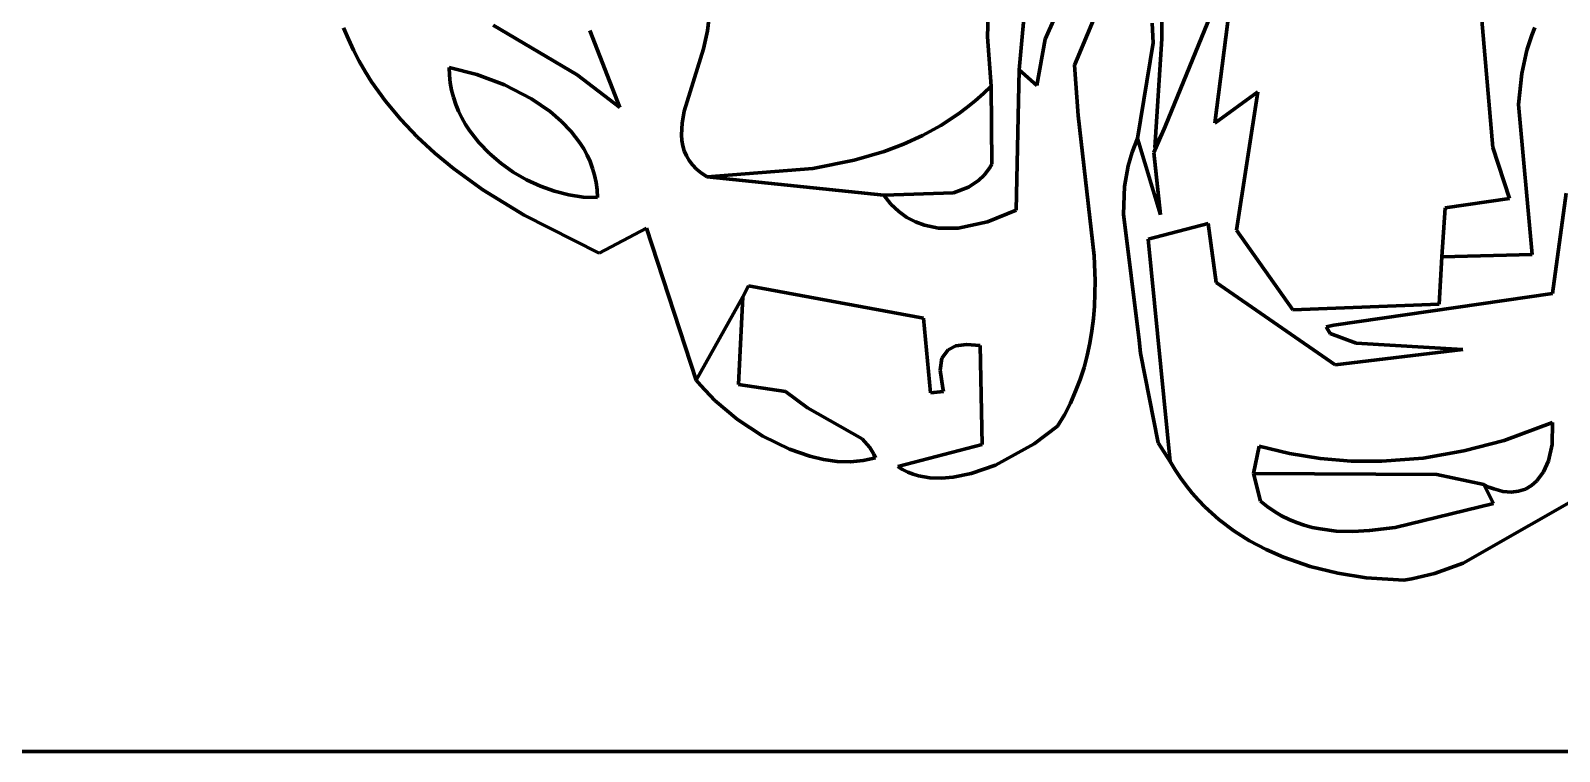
# Model space of a CAD drawing. Header units: millimetres. Extents: x 0 to 8.3, y 0 to 12.4.
# Drawn here: x 0.902 to 1.986, y 0 to 0.511 of the extents above; entities that cross this region are included whole.
import ezdxf

# ---------------------------------------------------------------- set-up
doc = ezdxf.new("R2010")
doc.units = ezdxf.units.MM
for name, color, linetype, lineweight in [('color#131313ff', 7, 'CONTINUOUS', 100), ('color#7c7c7cff', 7, 'CONTINUOUS', 100), ('color#c5c5c5ff', 7, 'CONTINUOUS', 100), ('color#ffffffff', 7, 'CONTINUOUS', 100)]:
    doc.layers.add(name, color=color, linetype=linetype, lineweight=lineweight)

msp = doc.modelspace()

# ---------------------------------------------------------------- linework, layer by layer
at = {"layer": 'color#131313ff'}
for p, q in [((1.6216, 0.5051), (1.6637, 0.6006)), ((1.7042, 0.5468), (1.7043, 0.5055)), ((1.6589, 0.5263), (1.6443, 0.4912)), ((1.1272, 0.5051), (1.1238, 0.5132)), ((1.2299, 0.515), (1.2896, 0.4799)), ((1.3197, 0.4566), (1.2985, 0.5114)), ((1.382, 0.511), (1.3791, 0.4983)), ((1.3829, 0.5191), (1.382, 0.511)), ((1.6982, 0.5026), (1.6975, 0.5166)), ((1.1309, 0.4973), (1.1272, 0.5051)), ((1.6156, 0.4722), (1.6216, 0.5051)), ((1.6871, 0.4346), (1.6982, 0.5026)), ((1.7043, 0.5055), (1.6992, 0.4284)), ((1.1349, 0.4896), (1.1309, 0.4973)), ((1.1391, 0.4822), (1.1349, 0.4896)), ((1.3791, 0.4983), (1.3654, 0.454)), ((1.6443, 0.4912), (1.6422, 0.4866)), ((1.1437, 0.475), (1.1391, 0.4822)), ((1.1987, 0.4851), (1.1989, 0.4797)), ((1.2182, 0.4802), (1.1987, 0.4851)), ((1.1989, 0.4797), (1.1995, 0.4743)), ((1.238, 0.4728), (1.2182, 0.4802)), ((1.2896, 0.4799), (1.3197, 0.4566)), ((1.6009, 0.3839), (1.603, 0.4833)), ((1.603, 0.4833), (1.6156, 0.4722)), ((1.6422, 0.4866), (1.645, 0.4511)), ((1.1485, 0.468), (1.1437, 0.475)), ((1.1536, 0.4612), (1.1485, 0.468)), ((1.1995, 0.4743), (1.2004, 0.4691)), ((1.2004, 0.4691), (1.2018, 0.4639)), ((1.2571, 0.4629), (1.238, 0.4728)), ((1.1644, 0.4482), (1.1536, 0.4612)), ((1.2018, 0.4639), (1.2034, 0.4589)), ((1.2034, 0.4589), (1.2054, 0.4541)), ((1.2703, 0.4539), (1.2571, 0.4629)), ((1.1761, 0.436), (1.1644, 0.4482)), ((1.2054, 0.4541), (1.2077, 0.4493)), ((1.2077, 0.4493), (1.2103, 0.4447)), ((1.2103, 0.4447), (1.2132, 0.4403)), ((1.2782, 0.4471), (1.2703, 0.4539)), ((1.2853, 0.4397), (1.2782, 0.4471)), ((1.364, 0.4455), (1.3636, 0.4373)), ((1.3654, 0.454), (1.364, 0.4455)), ((1.645, 0.4511), (1.6563, 0.3516)), ((1.1886, 0.4244), (1.1761, 0.436)), ((1.2132, 0.4403), (1.2197, 0.4318)), ((1.2915, 0.4316), (1.2853, 0.4397)), ((1.3636, 0.4373), (1.3638, 0.4334)), ((1.7032, 0.3806), (1.6871, 0.4346)), ((1.7067, 0.4433), (1.6985, 0.4248)), ((1.6992, 0.4284), (1.7067, 0.4433)), ((1.2017, 0.4135), (1.1886, 0.4244)), ((1.2197, 0.4318), (1.2272, 0.4241)), ((1.2272, 0.4241), (1.2354, 0.4171)), ((1.2942, 0.4273), (1.2915, 0.4316)), ((1.2966, 0.4229), (1.2942, 0.4273)), ((1.3638, 0.4334), (1.3645, 0.4296)), ((1.3645, 0.4296), (1.3655, 0.426)), ((1.3655, 0.426), (1.367, 0.4225)), ((1.6985, 0.4248), (1.7032, 0.3806)), ((1.2225, 0.3984), (1.2017, 0.4135)), ((1.2354, 0.4171), (1.2442, 0.4108)), ((1.2986, 0.4183), (1.2966, 0.4229)), ((1.3004, 0.4135), (1.2986, 0.4183)), ((1.3018, 0.4086), (1.3004, 0.4135)), ((1.367, 0.4225), (1.3689, 0.4191)), ((1.3689, 0.4191), (1.3713, 0.416)), ((1.3713, 0.416), (1.3742, 0.413)), ((1.3742, 0.413), (1.3777, 0.4102)), ((1.2442, 0.4108), (1.2536, 0.4054)), ((1.2536, 0.4054), (1.2634, 0.4009)), ((1.3029, 0.4035), (1.3018, 0.4086)), ((1.3036, 0.3982), (1.3029, 0.4035)), ((1.3777, 0.4102), (1.3818, 0.4076)), ((1.3818, 0.4076), (1.5071, 0.3944)), ((1.2518, 0.3803), (1.2225, 0.3984)), ((1.2634, 0.4009), (1.2735, 0.3973)), ((1.2735, 0.3973), (1.2836, 0.3947)), ((1.2836, 0.3947), (1.2938, 0.3932)), ((1.2938, 0.3932), (1.3039, 0.3928)), ((1.3039, 0.3928), (1.3036, 0.3982)), ((1.5071, 0.3944), (1.5121, 0.3881)), ((1.9813, 0.3247), (1.9911, 0.396)), ((1.3052, 0.3534), (1.2518, 0.3803)), ((1.5121, 0.3881), (1.5176, 0.3829)), ((1.5176, 0.3829), (1.5234, 0.3787)), ((1.5807, 0.3756), (1.6009, 0.3839)), ((1.3386, 0.371), (1.3052, 0.3534)), ((1.3738, 0.2634), (1.3386, 0.371)), ((1.5234, 0.3787), (1.5295, 0.3755)), ((1.5295, 0.3755), (1.5359, 0.3732)), ((1.5359, 0.3732), (1.5459, 0.3712)), ((1.5459, 0.3712), (1.5597, 0.3712)), ((1.5597, 0.3712), (1.5807, 0.3756)), ((1.6945, 0.3633), (1.7371, 0.3743)), ((1.7371, 0.3743), (1.7428, 0.3325)), ((1.7102, 0.2057), (1.6945, 0.3633)), ((1.6563, 0.3516), (1.6569, 0.3337)), ((1.411, 0.3301), (1.4069, 0.3223)), ((1.5352, 0.3073), (1.411, 0.3301)), ((1.6569, 0.3337), (1.6564, 0.3158)), ((1.7428, 0.3325), (1.8273, 0.2742)), ((1.4069, 0.3223), (1.3738, 0.2634)), ((1.6564, 0.3158), (1.6557, 0.307)), ((1.8263, 0.3024), (1.9813, 0.3247)), ((1.5402, 0.2543), (1.5352, 0.3073)), ((1.6557, 0.307), (1.6546, 0.2982)), ((1.6546, 0.2982), (1.6532, 0.2895)), ((1.8209, 0.3011), (1.8263, 0.3024)), ((1.8237, 0.2964), (1.8209, 0.3011)), ((1.8421, 0.2895), (1.8237, 0.2964)), ((1.5526, 0.2847), (1.5483, 0.2788)), ((1.5582, 0.2876), (1.5526, 0.2847)), ((1.5658, 0.2887), (1.5582, 0.2876)), ((1.5755, 0.288), (1.5658, 0.2887)), ((1.5769, 0.2177), (1.5755, 0.288)), ((1.6532, 0.2895), (1.6513, 0.2809)), ((1.8273, 0.2742), (1.9177, 0.2851)), ((1.9177, 0.2851), (1.8421, 0.2895)), ((1.5483, 0.2788), (1.5469, 0.2705)), ((1.6491, 0.2723), (1.6464, 0.2638)), ((1.6513, 0.2809), (1.6491, 0.2723)), ((1.5469, 0.2705), (1.5488, 0.2577)), ((1.6464, 0.2638), (1.6431, 0.2554)), ((1.5494, 0.2552), (1.5402, 0.2543)), ((1.5488, 0.2577), (1.5494, 0.2552)), ((1.6431, 0.2554), (1.6394, 0.247)), ((1.6351, 0.2388), (1.6303, 0.2307)), ((1.6394, 0.247), (1.6351, 0.2388)), ((1.6303, 0.2307), (1.6138, 0.2181)), ((1.9815, 0.2333), (1.947, 0.2206)), ((1.9812, 0.2177), (1.9815, 0.2333)), ((1.5169, 0.202), (1.5769, 0.2177)), ((1.6138, 0.2181), (1.5862, 0.203)), ((1.947, 0.2206), (1.9185, 0.2131)), ((1.9785, 0.2061), (1.9812, 0.2177)), ((1.7732, 0.2165), (1.7692, 0.1972)), ((1.7948, 0.2112), (1.7732, 0.2165)), ((1.8165, 0.2077), (1.7948, 0.2112)), ((1.8385, 0.2059), (1.8165, 0.2077)), ((1.8896, 0.2081), (1.8604, 0.2058)), ((1.9185, 0.2131), (1.8896, 0.2081)), ((1.5204, 0.1999), (1.5169, 0.202)), ((1.5241, 0.1981), (1.5204, 0.1999)), ((1.5278, 0.1967), (1.5241, 0.1981)), ((1.5317, 0.1955), (1.5278, 0.1967)), ((1.5396, 0.1941), (1.5317, 0.1955)), ((1.5691, 0.197), (1.5563, 0.1944)), ((1.5862, 0.203), (1.5691, 0.197)), ((1.7137, 0.1997), (1.7102, 0.2057)), ((1.7175, 0.194), (1.7137, 0.1997)), ((1.7692, 0.1972), (1.7742, 0.1776)), ((1.8604, 0.2058), (1.8385, 0.2059)), ((1.9704, 0.192), (1.9751, 0.1984)), ((1.9751, 0.1984), (1.9785, 0.2061)), ((1.5479, 0.1938), (1.5396, 0.1941)), ((1.5563, 0.1944), (1.5479, 0.1938)), ((1.7215, 0.1885), (1.7175, 0.194)), ((1.7257, 0.1832), (1.7215, 0.1885)), ((2.0185, 0.191), (1.9181, 0.1336)), ((1.9395, 0.1758), (1.9327, 0.1892)), ((1.9327, 0.1892), (1.9363, 0.1875)), ((1.9363, 0.1875), (1.9397, 0.1862)), ((1.9397, 0.1862), (1.943, 0.1852)), ((1.943, 0.1852), (1.9461, 0.1844)), ((1.9461, 0.1844), (1.9492, 0.184)), ((1.9521, 0.1839), (1.9574, 0.1845)), ((1.9574, 0.1845), (1.9623, 0.1861)), ((1.9623, 0.1861), (1.9666, 0.1887)), ((1.9666, 0.1887), (1.9704, 0.192)), ((1.7302, 0.1782), (1.7257, 0.1832)), ((1.7348, 0.1734), (1.7302, 0.1782)), ((1.7742, 0.1776), (1.7791, 0.1737)), ((1.7791, 0.1737), (1.7841, 0.1702)), ((1.8697, 0.1589), (1.9395, 0.1758)), ((1.9492, 0.184), (1.9521, 0.1839)), ((1.7447, 0.1645), (1.7348, 0.1734)), ((1.7553, 0.1565), (1.7447, 0.1645)), ((1.7841, 0.1702), (1.7892, 0.1672)), ((1.7892, 0.1672), (1.7945, 0.1646)), ((1.7945, 0.1646), (1.7999, 0.1623)), ((1.7665, 0.1494), (1.7553, 0.1565)), ((1.7999, 0.1623), (1.8053, 0.1605)), ((1.8053, 0.1605), (1.8109, 0.1589)), ((1.8109, 0.1589), (1.8165, 0.1578)), ((1.8165, 0.1578), (1.828, 0.1563)), ((1.828, 0.1563), (1.8397, 0.156)), ((1.8397, 0.156), (1.8517, 0.1566)), ((1.8517, 0.1566), (1.8697, 0.1589)), ((1.7783, 0.1432), (1.7665, 0.1494)), ((1.7905, 0.1378), (1.7783, 0.1432)), ((1.8096, 0.1312), (1.7905, 0.1378)), ((1.8292, 0.1264), (1.8096, 0.1312)), ((1.9181, 0.1336), (1.8976, 0.1262)), ((1.8492, 0.1232), (1.8292, 0.1264)), ((1.876, 0.1214), (1.8492, 0.1232)), ((1.8815, 0.1223), (1.876, 0.1214)), ((1.8976, 0.1262), (1.8815, 0.1223))]:
    msp.add_line(p, q, dxfattribs=at)
at = {"layer": 'color#7c7c7cff'}
for p, q in [((1.618, 0.6495), (1.603, 0.4833)), ((1.7067, 0.4433), (1.7573, 0.567)), ((1.7573, 0.567), (1.7419, 0.4455)), ((1.5807, 0.5069), (1.5819, 0.5489)), ((1.9667, 0.5081), (1.9688, 0.5135)), ((1.5833, 0.4719), (1.5807, 0.5069)), ((1.9633, 0.4973), (1.9667, 0.5081)), ((1.9597, 0.4809), (1.9633, 0.4973)), ((1.1987, 0.4851), (1.2182, 0.4802)), ((1.1989, 0.4797), (1.1987, 0.4851)), ((1.1995, 0.4743), (1.1989, 0.4797)), ((1.2182, 0.4802), (1.238, 0.4728)), ((1.603, 0.4833), (1.6009, 0.3839)), ((1.9574, 0.4587), (1.9597, 0.4809)), ((1.2004, 0.4691), (1.1995, 0.4743)), ((1.2018, 0.4639), (1.2004, 0.4691)), ((1.238, 0.4728), (1.2571, 0.4629)), ((1.5836, 0.4164), (1.5833, 0.4719)), ((1.7419, 0.4455), (1.7723, 0.4678)), ((1.7723, 0.4678), (1.7573, 0.3698)), ((1.2034, 0.4589), (1.2018, 0.4639)), ((1.2054, 0.4541), (1.2034, 0.4589)), ((1.2571, 0.4629), (1.2703, 0.4539)), ((1.967, 0.3525), (1.9574, 0.4587)), ((1.2077, 0.4493), (1.2054, 0.4541)), ((1.2103, 0.4447), (1.2077, 0.4493)), ((1.2132, 0.4403), (1.2103, 0.4447)), ((1.2703, 0.4539), (1.2782, 0.4471)), ((1.2782, 0.4471), (1.2853, 0.4397)), ((1.2197, 0.4318), (1.2132, 0.4403)), ((1.2853, 0.4397), (1.2915, 0.4316)), ((1.6831, 0.425), (1.6871, 0.4346)), ((1.6871, 0.4346), (1.7032, 0.3806)), ((1.6985, 0.4248), (1.7067, 0.4433)), ((1.2272, 0.4241), (1.2197, 0.4318)), ((1.2354, 0.4171), (1.2272, 0.4241)), ((1.2915, 0.4316), (1.2942, 0.4273)), ((1.2942, 0.4273), (1.2966, 0.4229)), ((1.6803, 0.4153), (1.6831, 0.425)), ((1.7032, 0.3806), (1.6985, 0.4248)), ((1.2442, 0.4108), (1.2354, 0.4171)), ((1.2966, 0.4229), (1.2986, 0.4183)), ((1.2986, 0.4183), (1.3004, 0.4135)), ((1.3004, 0.4135), (1.3018, 0.4086)), ((1.5782, 0.4088), (1.582, 0.4137)), ((1.582, 0.4137), (1.5836, 0.4164)), ((1.6777, 0.4007), (1.6803, 0.4153)), ((1.2536, 0.4054), (1.2442, 0.4108)), ((1.2634, 0.4009), (1.2536, 0.4054)), ((1.3018, 0.4086), (1.3029, 0.4035)), ((1.3029, 0.4035), (1.3036, 0.3982)), ((1.567, 0.4002), (1.5741, 0.4048)), ((1.5741, 0.4048), (1.5782, 0.4088)), ((1.2735, 0.3973), (1.2634, 0.4009)), ((1.2836, 0.3947), (1.2735, 0.3973)), ((1.2938, 0.3932), (1.2836, 0.3947)), ((1.3039, 0.3928), (1.2938, 0.3932)), ((1.3036, 0.3982), (1.3039, 0.3928)), ((1.5071, 0.3944), (1.5565, 0.3962)), ((1.5121, 0.3881), (1.5071, 0.3944)), ((1.5565, 0.3962), (1.567, 0.4002)), ((1.677, 0.381), (1.6777, 0.4007)), ((1.9911, 0.396), (1.9813, 0.3247)), ((1.5176, 0.3829), (1.5121, 0.3881)), ((1.5234, 0.3787), (1.5176, 0.3829)), ((1.6009, 0.3839), (1.5807, 0.3756)), ((1.6882, 0.2916), (1.677, 0.381)), ((1.5295, 0.3755), (1.5234, 0.3787)), ((1.5359, 0.3732), (1.5295, 0.3755)), ((1.5459, 0.3712), (1.5359, 0.3732)), ((1.5597, 0.3712), (1.5459, 0.3712)), ((1.5807, 0.3756), (1.5597, 0.3712)), ((1.7371, 0.3743), (1.6945, 0.3633)), ((1.7428, 0.3325), (1.7371, 0.3743)), ((1.7573, 0.3698), (1.7971, 0.3132)), ((1.6945, 0.3633), (1.7102, 0.2057)), ((1.9009, 0.3173), (1.903, 0.3508)), ((1.903, 0.3508), (1.967, 0.3525)), ((1.8273, 0.2742), (1.7428, 0.3325)), ((1.3738, 0.2634), (1.4069, 0.3223)), ((1.4069, 0.3223), (1.404, 0.2603)), ((1.7971, 0.3132), (1.9009, 0.3173)), ((1.9813, 0.3247), (1.8263, 0.3024)), ((1.8263, 0.3024), (1.8209, 0.3011)), ((1.8209, 0.3011), (1.8237, 0.2964)), ((1.8237, 0.2964), (1.8421, 0.2895)), ((1.6892, 0.2824), (1.6882, 0.2916)), ((1.7016, 0.2188), (1.6892, 0.2824)), ((1.9177, 0.2851), (1.8273, 0.2742)), ((1.8421, 0.2895), (1.9177, 0.2851)), ((1.3769, 0.2597), (1.3738, 0.2634)), ((1.404, 0.2603), (1.4372, 0.2552)), ((1.3872, 0.2488), (1.3769, 0.2597)), ((1.4372, 0.2552), (1.4528, 0.2436)), ((1.4032, 0.2353), (1.3872, 0.2488)), ((1.4528, 0.2436), (1.4917, 0.2216)), ((1.4211, 0.2236), (1.4032, 0.2353)), ((1.4401, 0.2143), (1.4211, 0.2236)), ((1.4917, 0.2216), (1.4971, 0.2156)), ((1.7102, 0.2057), (1.7016, 0.2188)), ((1.4546, 0.2093), (1.4401, 0.2143)), ((1.4643, 0.207), (1.4546, 0.2093)), ((1.4739, 0.2057), (1.4643, 0.207)), ((1.4924, 0.2063), (1.4833, 0.2054)), ((1.4969, 0.2072), (1.4924, 0.2063)), ((1.5012, 0.2083), (1.4969, 0.2072)), ((1.4971, 0.2156), (1.5, 0.2109)), ((1.5, 0.2109), (1.5012, 0.2083)), ((1.4833, 0.2054), (1.4739, 0.2057))]:
    msp.add_line(p, q, dxfattribs=at)
at = {"layer": 'color#c5c5c5ff'}
for p, q in [((1.9391, 0.4283), (1.9306, 0.527)), ((1.9688, 0.5135), (1.9667, 0.5081)), ((1.9667, 0.5081), (1.9633, 0.4973)), ((1.9633, 0.4973), (1.9597, 0.4809)), ((1.9597, 0.4809), (1.9574, 0.4587)), ((1.5719, 0.4614), (1.5777, 0.4665)), ((1.5777, 0.4665), (1.5833, 0.4719)), ((1.5833, 0.4719), (1.5836, 0.4164)), ((1.5599, 0.4521), (1.566, 0.4566)), ((1.566, 0.4566), (1.5719, 0.4614)), ((1.9574, 0.4587), (1.967, 0.3525)), ((1.5474, 0.4439), (1.5599, 0.4521)), ((1.521, 0.4308), (1.5344, 0.4369)), ((1.5344, 0.4369), (1.5474, 0.4439)), ((1.4859, 0.4193), (1.5072, 0.4256)), ((1.5072, 0.4256), (1.521, 0.4308)), ((1.9509, 0.3921), (1.9391, 0.4283)), ((1.3818, 0.4076), (1.4567, 0.4135)), ((1.4567, 0.4135), (1.4859, 0.4193)), ((1.582, 0.4137), (1.5782, 0.4088)), ((1.5836, 0.4164), (1.582, 0.4137)), ((1.5071, 0.3944), (1.3818, 0.4076)), ((1.5741, 0.4048), (1.567, 0.4002)), ((1.5782, 0.4088), (1.5741, 0.4048)), ((1.5565, 0.3962), (1.5071, 0.3944)), ((1.567, 0.4002), (1.5565, 0.3962)), ((1.9053, 0.3856), (1.9509, 0.3921)), ((1.903, 0.3508), (1.9053, 0.3856)), ((1.967, 0.3525), (1.903, 0.3508)), ((1.947, 0.2206), (1.9815, 0.2333)), ((1.9815, 0.2333), (1.9812, 0.2177)), ((1.9185, 0.2131), (1.947, 0.2206)), ((1.9812, 0.2177), (1.9785, 0.2061)), ((1.7692, 0.1972), (1.7732, 0.2165)), ((1.7732, 0.2165), (1.7948, 0.2112)), ((1.7948, 0.2112), (1.8165, 0.2077)), ((1.8165, 0.2077), (1.8385, 0.2059)), ((1.8604, 0.2058), (1.8896, 0.2081)), ((1.8896, 0.2081), (1.9185, 0.2131)), ((1.8994, 0.1963), (1.7692, 0.1972)), ((1.8385, 0.2059), (1.8604, 0.2058)), ((1.9327, 0.1892), (1.8994, 0.1963)), ((1.9751, 0.1984), (1.9704, 0.192)), ((1.9785, 0.2061), (1.9751, 0.1984)), ((1.9363, 0.1875), (1.9327, 0.1892)), ((1.9397, 0.1862), (1.9363, 0.1875)), ((1.943, 0.1852), (1.9397, 0.1862)), ((1.9461, 0.1844), (1.943, 0.1852)), ((1.9492, 0.184), (1.9461, 0.1844)), ((1.9574, 0.1845), (1.9521, 0.1839)), ((1.9623, 0.1861), (1.9574, 0.1845)), ((1.9666, 0.1887), (1.9623, 0.1861)), ((1.9704, 0.192), (1.9666, 0.1887)), ((1.9521, 0.1839), (1.9492, 0.184))]:
    msp.add_line(p, q, dxfattribs=at)
at = {"layer": 'color#ffffffff'}
for p, q in [((1.603, 0.4833), (1.618, 0.6495)), ((1.6637, 0.6006), (1.6216, 0.5051)), ((1.7573, 0.567), (1.7067, 0.4433)), ((1.7419, 0.4455), (1.7573, 0.567)), ((1.5819, 0.5489), (1.5807, 0.5069)), ((1.7043, 0.5055), (1.7042, 0.5468)), ((1.6443, 0.4912), (1.6589, 0.5263)), ((1.9306, 0.527), (1.9391, 0.4283)), ((1.1238, 0.5132), (1.1272, 0.5051)), ((1.2896, 0.4799), (1.2299, 0.515)), ((1.2985, 0.5114), (1.3197, 0.4566)), ((1.3791, 0.4983), (1.382, 0.511)), ((1.382, 0.511), (1.3829, 0.5191)), ((1.6975, 0.5166), (1.6982, 0.5026)), ((1.1272, 0.5051), (1.1309, 0.4973)), ((1.5807, 0.5069), (1.5833, 0.4719)), ((1.6216, 0.5051), (1.6156, 0.4722)), ((1.6982, 0.5026), (1.6871, 0.4346)), ((1.6992, 0.4284), (1.7043, 0.5055)), ((1.1309, 0.4973), (1.1349, 0.4896)), ((1.1349, 0.4896), (1.1391, 0.4822)), ((1.3654, 0.454), (1.3791, 0.4983)), ((1.6422, 0.4866), (1.6443, 0.4912)), ((1.1391, 0.4822), (1.1437, 0.475)), ((1.3197, 0.4566), (1.2896, 0.4799)), ((1.6156, 0.4722), (1.603, 0.4833)), ((1.645, 0.4511), (1.6422, 0.4866)), ((1.1437, 0.475), (1.1485, 0.468)), ((1.1485, 0.468), (1.1536, 0.4612)), ((1.5777, 0.4665), (1.5719, 0.4614)), ((1.5833, 0.4719), (1.5777, 0.4665)), ((1.7723, 0.4678), (1.7419, 0.4455)), ((1.7573, 0.3698), (1.7723, 0.4678)), ((1.1536, 0.4612), (1.1644, 0.4482)), ((1.566, 0.4566), (1.5599, 0.4521)), ((1.5719, 0.4614), (1.566, 0.4566)), ((1.1644, 0.4482), (1.1761, 0.436)), ((1.3636, 0.4373), (1.364, 0.4455)), ((1.364, 0.4455), (1.3654, 0.454)), ((1.5599, 0.4521), (1.5474, 0.4439)), ((1.6563, 0.3516), (1.645, 0.4511)), ((1.1761, 0.436), (1.1886, 0.4244)), ((1.3638, 0.4334), (1.3636, 0.4373)), ((1.5344, 0.4369), (1.521, 0.4308)), ((1.5474, 0.4439), (1.5344, 0.4369)), ((1.6871, 0.4346), (1.6831, 0.425)), ((1.7067, 0.4433), (1.6992, 0.4284)), ((1.1886, 0.4244), (1.2017, 0.4135)), ((1.3645, 0.4296), (1.3638, 0.4334)), ((1.3655, 0.426), (1.3645, 0.4296)), ((1.367, 0.4225), (1.3655, 0.426)), ((1.5072, 0.4256), (1.4859, 0.4193)), ((1.521, 0.4308), (1.5072, 0.4256)), ((1.6831, 0.425), (1.6803, 0.4153)), ((1.9391, 0.4283), (1.9509, 0.3921)), ((1.2017, 0.4135), (1.2225, 0.3984)), ((1.3689, 0.4191), (1.367, 0.4225)), ((1.3713, 0.416), (1.3689, 0.4191)), ((1.3742, 0.413), (1.3713, 0.416)), ((1.3777, 0.4102), (1.3742, 0.413)), ((1.4567, 0.4135), (1.3818, 0.4076)), ((1.4859, 0.4193), (1.4567, 0.4135)), ((1.6803, 0.4153), (1.6777, 0.4007)), ((1.3818, 0.4076), (1.3777, 0.4102)), ((1.2225, 0.3984), (1.2518, 0.3803)), ((1.6777, 0.4007), (1.677, 0.381)), ((1.9509, 0.3921), (1.9053, 0.3856)), ((1.2518, 0.3803), (1.3052, 0.3534)), ((1.677, 0.381), (1.6882, 0.2916)), ((1.9053, 0.3856), (1.903, 0.3508)), ((1.3052, 0.3534), (1.3386, 0.371)), ((1.3386, 0.371), (1.3738, 0.2634)), ((1.7971, 0.3132), (1.7573, 0.3698)), ((1.6569, 0.3337), (1.6563, 0.3516)), ((1.903, 0.3508), (1.9009, 0.3173)), ((1.4069, 0.3223), (1.411, 0.3301)), ((1.411, 0.3301), (1.5352, 0.3073)), ((1.6564, 0.3158), (1.6569, 0.3337)), ((1.404, 0.2603), (1.4069, 0.3223)), ((1.6557, 0.307), (1.6564, 0.3158)), ((1.9009, 0.3173), (1.7971, 0.3132)), ((1.5352, 0.3073), (1.5402, 0.2543)), ((1.6546, 0.2982), (1.6557, 0.307)), ((1.6532, 0.2895), (1.6546, 0.2982)), ((1.5483, 0.2788), (1.5526, 0.2847)), ((1.5526, 0.2847), (1.5582, 0.2876)), ((1.5582, 0.2876), (1.5658, 0.2887)), ((1.5658, 0.2887), (1.5755, 0.288)), ((1.5755, 0.288), (1.5769, 0.2177)), ((1.6513, 0.2809), (1.6532, 0.2895)), ((1.6882, 0.2916), (1.6892, 0.2824)), ((1.6892, 0.2824), (1.7016, 0.2188)), ((1.5469, 0.2705), (1.5483, 0.2788)), ((1.6464, 0.2638), (1.6491, 0.2723)), ((1.6491, 0.2723), (1.6513, 0.2809)), ((1.3738, 0.2634), (1.3769, 0.2597)), ((1.4372, 0.2552), (1.404, 0.2603)), ((1.5488, 0.2577), (1.5469, 0.2705)), ((1.6431, 0.2554), (1.6464, 0.2638)), ((1.3769, 0.2597), (1.3872, 0.2488)), ((1.4528, 0.2436), (1.4372, 0.2552)), ((1.5402, 0.2543), (1.5494, 0.2552)), ((1.5494, 0.2552), (1.5488, 0.2577)), ((1.6394, 0.247), (1.6431, 0.2554)), ((1.3872, 0.2488), (1.4032, 0.2353)), ((1.4917, 0.2216), (1.4528, 0.2436)), ((1.6303, 0.2307), (1.6351, 0.2388)), ((1.6351, 0.2388), (1.6394, 0.247)), ((1.4032, 0.2353), (1.4211, 0.2236)), ((1.6138, 0.2181), (1.6303, 0.2307)), ((1.4211, 0.2236), (1.4401, 0.2143)), ((1.4971, 0.2156), (1.4917, 0.2216)), ((1.5769, 0.2177), (1.5169, 0.202)), ((1.5862, 0.203), (1.6138, 0.2181)), ((1.7016, 0.2188), (1.7102, 0.2057)), ((1.4401, 0.2143), (1.4546, 0.2093)), ((1.4546, 0.2093), (1.4643, 0.207)), ((1.4643, 0.207), (1.4739, 0.2057)), ((1.4833, 0.2054), (1.4924, 0.2063)), ((1.4924, 0.2063), (1.4969, 0.2072)), ((1.4969, 0.2072), (1.5012, 0.2083)), ((1.5, 0.2109), (1.4971, 0.2156)), ((1.5012, 0.2083), (1.5, 0.2109)), ((1.4739, 0.2057), (1.4833, 0.2054)), ((1.5169, 0.202), (1.5204, 0.1999)), ((1.5204, 0.1999), (1.5241, 0.1981)), ((1.5241, 0.1981), (1.5278, 0.1967)), ((1.5278, 0.1967), (1.5317, 0.1955)), ((1.5317, 0.1955), (1.5396, 0.1941)), ((1.5563, 0.1944), (1.5691, 0.197)), ((1.5691, 0.197), (1.5862, 0.203)), ((1.7102, 0.2057), (1.7137, 0.1997)), ((1.7137, 0.1997), (1.7175, 0.194)), ((1.7692, 0.1972), (1.8994, 0.1963)), ((1.7742, 0.1776), (1.7692, 0.1972)), ((1.8994, 0.1963), (1.9327, 0.1892)), ((1.5396, 0.1941), (1.5479, 0.1938)), ((1.5479, 0.1938), (1.5563, 0.1944)), ((1.7175, 0.194), (1.7215, 0.1885)), ((1.7215, 0.1885), (1.7257, 0.1832)), ((1.9181, 0.1336), (2.0185, 0.191)), ((1.9327, 0.1892), (1.9395, 0.1758)), ((1.7257, 0.1832), (1.7302, 0.1782)), ((1.7302, 0.1782), (1.7348, 0.1734)), ((1.7791, 0.1737), (1.7742, 0.1776)), ((1.7841, 0.1702), (1.7791, 0.1737)), ((1.9395, 0.1758), (1.8697, 0.1589)), ((1.7348, 0.1734), (1.7447, 0.1645)), ((1.7447, 0.1645), (1.7553, 0.1565)), ((1.7892, 0.1672), (1.7841, 0.1702)), ((1.7945, 0.1646), (1.7892, 0.1672)), ((1.7999, 0.1623), (1.7945, 0.1646)), ((1.7553, 0.1565), (1.7665, 0.1494)), ((1.8053, 0.1605), (1.7999, 0.1623)), ((1.8109, 0.1589), (1.8053, 0.1605)), ((1.8165, 0.1578), (1.8109, 0.1589)), ((1.828, 0.1563), (1.8165, 0.1578)), ((1.8397, 0.156), (1.828, 0.1563)), ((1.8517, 0.1566), (1.8397, 0.156)), ((1.8697, 0.1589), (1.8517, 0.1566)), ((1.7665, 0.1494), (1.7783, 0.1432)), ((1.7783, 0.1432), (1.7905, 0.1378)), ((1.7905, 0.1378), (1.8096, 0.1312)), ((1.8096, 0.1312), (1.8292, 0.1264)), ((1.8976, 0.1262), (1.9181, 0.1336)), ((1.8292, 0.1264), (1.8492, 0.1232)), ((1.8492, 0.1232), (1.876, 0.1214)), ((1.876, 0.1214), (1.8815, 0.1223)), ((1.8815, 0.1223), (1.8976, 0.1262)), ((8.3333, 0), (0, 0))]:
    msp.add_line(p, q, dxfattribs=at)

doc.saveas('drawing.dxf')
